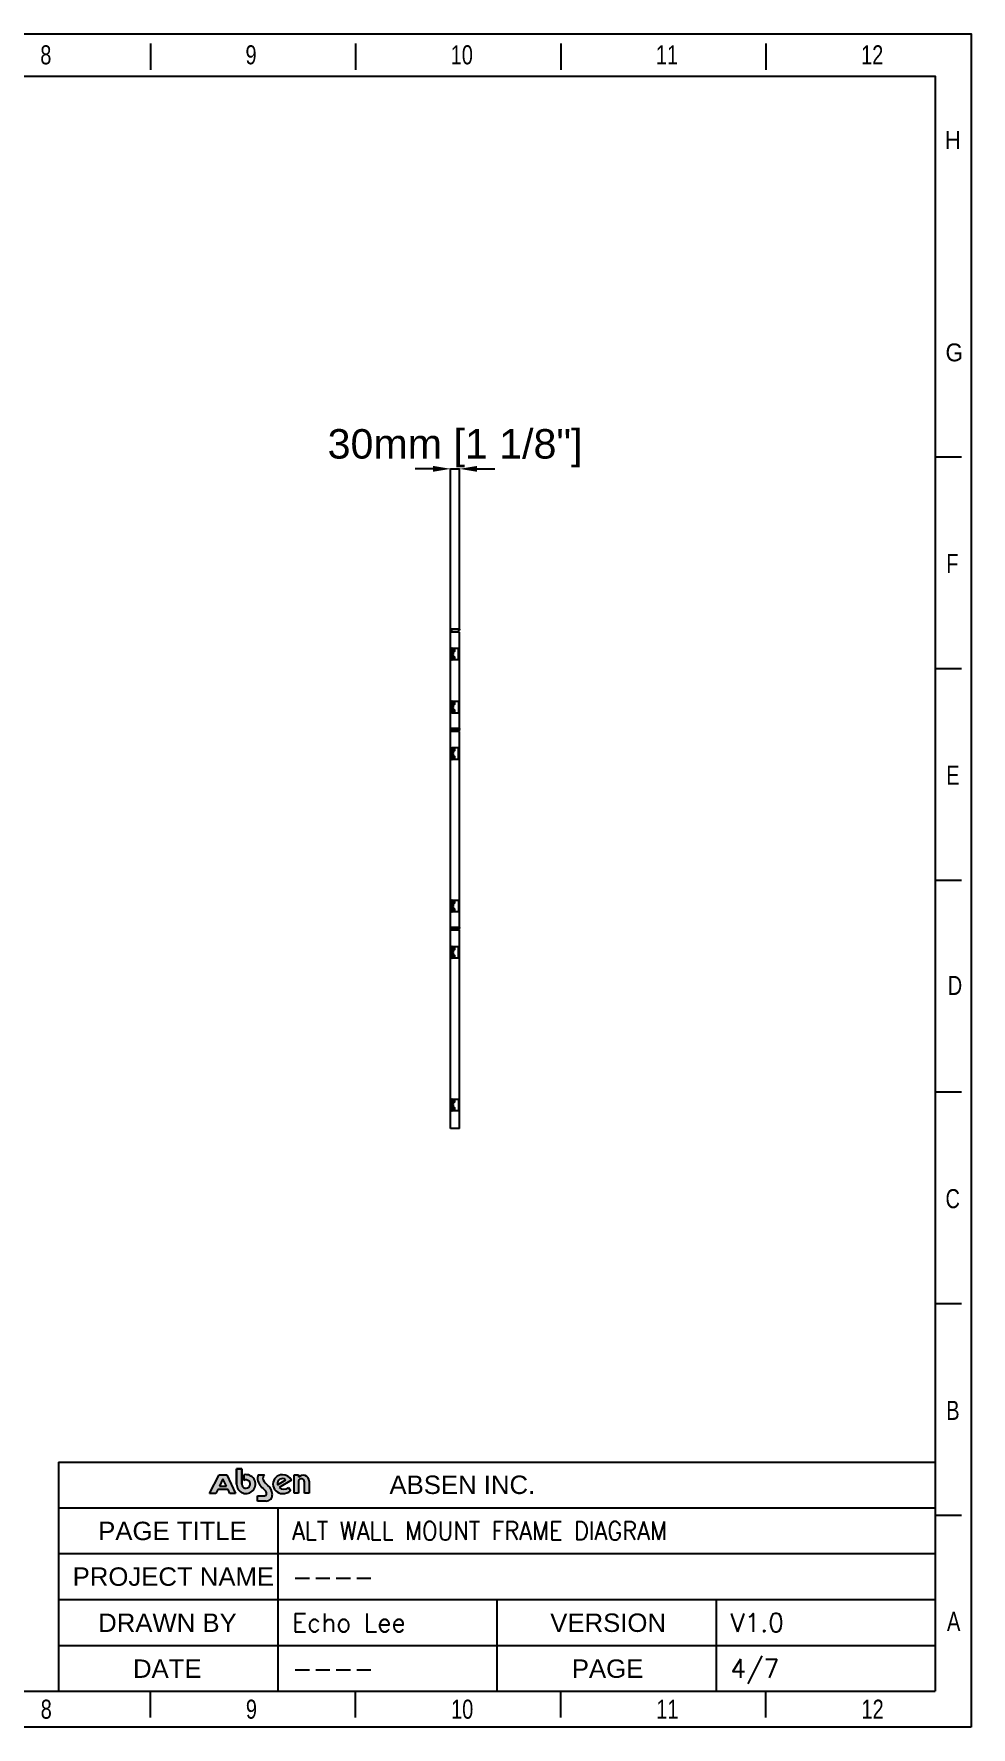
# Model space of a CAD drawing. Header units: millimetres. Extents: x 9226 to 36041, y 16031 to 21779.
# Drawn here: x 24506 to 27686, y 16031 to 21778 of the extents above; entities that cross this region are included whole.
import ezdxf

# ---------------------------------------------------------------- set-up
doc = ezdxf.new("R2010")
doc.units = ezdxf.units.MM
for name, color, linetype in [('02___PRT_ALL_AXES', 7, 'Continuous'), ('DIM', 4, 'Continuous'), ('图框', 7, 'Continuous')]:
    doc.layers.add(name, color=color, linetype=linetype)
doc.styles.add('CKSTANDARD', font='arial.ttf')
doc.styles.add('Roamns', font='romans.shx')
doc.styles.get("Standard").update_dxf_attribs({"font": 'arial.ttf'})
doc.dimstyles.new('ISO-200', dxfattribs={"dimtxt": 100, "dimasz": 60, "dimexe": 1.25, "dimexo": 5, "dimgap": 5, "dimtad": 1, "dimtoh": 1, "dimdec": 1, "dimdsep": 46, "dimtxsty": 'Standard', "dimcen": 2.5, "dimadec": 0, "dimazin": 0, "dimtfac": 1, "dimtdec": 1, "dimtmove": 0, "dimatfit": 3, "dimfxl": 1, "dimarcsym": 0})

# ---------------------------------------------------------------- blocks, each defined once
blk = doc.blocks.new('A$C7F980674')
at = {"layer": 'DIM'}
h = blk.add_hatch(color=0, dxfattribs=at)
h.paths.add_polyline_path([(7.072382140899999e-05, 14.43823848652391), (17.54018542246194, 49.09321739150072), (32.43710042510065, 49.09321739150072), (48.55284257268067, 14.43823848652391), (37.85417935127042, 14.43823848652391), (34.52331861507264, 21.47508279329122), (15.18332810379797, 21.47508279329122), (11.78696234113886, 14.43823848652391)])
h.paths.add_polyline_path([(24.94748300875654, 41.70518833840833), (18.4432997739641, 28.22933563047082), (31.32622136492865, 28.22933563047082)], flags=16)
h = blk.add_hatch(color=0, dxfattribs=at)
edge = h.paths.add_edge_path()
edge.add_arc((102.73004367057, 13.90886456904809), 4.008224344635951, 268.9921655110325, 361.5919063077861)
edge.add_arc((99.15354010349256, 13.8520860173212), 7.585044519850372, 1.270112135883178, 51.07851824680055)
edge.add_arc((307.8846824545763, 226.7410586670685), 290.5958996836599, 223.1994758205292, 225.4213170999201, ccw=False)
edge.add_arc((110.0181443910987, 42.41204420301801), 20.20419257147762, 160.1829900287513, 226.2534819823607, ccw=False)
edge.add_line((91.01044081093276, 49.26161368391513), (102.8060160324094, 49.26161368391513))
edge.add_arc((108.2666153697937, 42.83305403733538), 8.434721350051746, 130.3455086857447, 201.7414345435993)
edge.add_arc((128.4138673179259, 54.80693761470138), 31.79540957994945, 208.3500157259416, 232.6470193688833)
edge.add_arc((94.72388420018251, 12.01322233724932), 22.67708241663319, 1.6072526751569853, 50.5832628822302, ccw=False)
edge.add_arc((105.8459691270836, 11.59352122360906), 11.59424323095258, -89.35383752252329, 5.224491977119385, ccw=False)
edge.add_line((105.9767223201925, 1.52956708916e-05), (89.85622180037899, 1.52956708916e-05))
edge.add_line((89.85622180037899, 1.52956708916e-05), (89.85622180037899, 9.9012602990897))
edge.add_line((89.85622180037899, 9.9012602990897), (102.6595425193372, 9.9012602990897))
edge = h.paths.add_edge_path()
edge.add_arc((171.7675726878224, 35.99111448746953), 5.592045124112526, 4.242312034283134, 157.3807249757778)
edge.add_line((166.6056627364887, 38.14184792619381), (166.6056627364887, 14.68336624098083))
edge.add_line((166.6056627364887, 14.68336624098083), (158.2999845909944, 14.68336624098083))
edge.add_line((158.2999845909944, 14.68336624098083), (158.2999845909944, 48.98261023246597))
edge.add_line((158.2999845909944, 48.98261023246597), (166.6056627364887, 48.98261023246597))
edge.add_line((166.6056627364887, 48.98261023246597), (166.6056627364887, 44.54051251930104))
edge.add_arc((175.059291137004, 37.22529775423028), 11.17927547709232, 0.8903209452371925, 139.1292395527885, ccw=False)
edge.add_line((186.2372169588634, 37.39900588159253), (186.2372169588634, 14.59949883442459))
edge.add_line((186.2372169588634, 14.59949883442459), (177.3442962794797, 14.59949883442459))
edge.add_line((177.3442962794797, 14.59949883442459), (177.3442962794797, 36.40478422593151))
edge = h.paths.add_edge_path(flags=16)
edge.add_arc((136.4442843357392, 32.77929143981055), 9.435952450654392, 49.48403791523462, 192.8465811329278)
edge.add_line((127.2445240183151, 30.68129030702039), (142.5744439341942, 39.9527384458579))
edge = h.paths.add_edge_path()
edge.add_arc((138.324037688988, 35.05001054707828), 12.98520101557842, 229.4306864689146, 313.987557062781)
edge.add_line((147.3422875163669, 25.70727992560023), (151.5778032950766, 19.0634939338488))
edge.add_arc((136.8676456241519, 38.39878950785715), 24.29490468469704, 268.4242694583239, 307.2636236800371, ccw=False)
edge.add_arc((136.1995790051587, 31.76485599069565), 17.65178410925637, 90, 269.99999999833244, ccw=False)
edge.add_arc((136.9909520029032, 31.53144809733931), 17.90269153484251, 25.559083157673115, 92.53353593303888, ccw=False)
edge.add_line((153.1417016008636, 39.25541415211593), (129.8788853118894, 25.18619552736891))
at = {"layer": '图框'}
h = blk.add_hatch(color=30, dxfattribs=at)
edge = h.paths.add_edge_path(flags=0)
edge.add_line((64.32187787050498, 49.15013919285958), (64.32187787050498, 38.7695952337333))
edge.add_arc((68.06519958705758, 31.86908890660379), 7.850442347056839, -179.99999999998067, 118.47852907585141, ccw=False)
edge.add_line((60.21475723999902, 31.86908890659288), (60.21475723999902, 60.55619218834499))
edge.add_line((60.21475723999902, 60.55619218834545), (50.38336833377252, 60.55619218834545))
edge.add_line((50.38336833377252, 60.55619218834545), (50.38336833377252, 31.86908890659334))
edge.add_arc((68.06519958705758, 31.86908890660379), 17.6818312532899, 180.0000000000095, 462.2222539588729)
at = {"layer": '图框', "color": 7, "linetype": 'Continuous'}
for p, q in [((7.072382140899999e-05, 14.43823848652391), (17.54018542246194, 49.09321739150072)), ((17.54018542246194, 49.09321739150072), (32.43710042510065, 49.09321739150072)), ((24.94748300875654, 41.70518833840833), (18.4432997739641, 28.22933563047082)), ((31.32622136492865, 28.22933563047082), (24.94748300875654, 41.70518833840833)), ((32.43710042510065, 49.09321739150072), (48.55284257268067, 14.43823848652391)), ((91.01044081093276, 49.26161368391513), (102.8060160324094, 49.26161368391513)), ((127.2445240183151, 30.68129030702039), (142.5744439341942, 39.9527384458579)), ((153.1417016008636, 39.25541415211593), (129.8788853118894, 25.18619552736891)), ((158.2999845909944, 48.98261023246597), (166.6056627364887, 48.98261023246597)), ((158.2999845909944, 14.68336624098083), (158.2999845909944, 48.98261023246597)), ((166.6056627364887, 48.98261023246597), (166.6056627364887, 44.54051251930104)), ((166.6056627364887, 38.14184792619381), (166.6056627364887, 14.68336624098083)), ((177.3442962794797, 14.59949883442459), (177.3442962794797, 36.40478422593151)), ((186.2372169588634, 37.39900588159253), (186.2372169588634, 14.59949883442459)), ((11.78696234113886, 14.43823848652391), (7.072382140899999e-05, 14.43823848652391)), ((15.18332810379797, 21.47508279329122), (11.78696234113886, 14.43823848652391)), ((34.52331861507264, 21.47508279329122), (15.18332810379797, 21.47508279329122)), ((18.4432997739641, 28.22933563047082), (31.32622136492865, 28.22933563047082)), ((37.85417935127042, 14.43823848652391), (34.52331861507264, 21.47508279329122)), ((48.55284257268067, 14.43823848652391), (37.85417935127042, 14.43823848652391)), ((89.85622180037899, 9.9012602990897), (102.6595425193372, 9.9012602990897)), ((89.85622180037899, 1.52956708916e-05), (89.85622180037899, 9.9012602990897)), ((105.9767223201925, 1.52956708916e-05), (89.85622180037899, 1.52956708916e-05)), ((147.3422875163669, 25.70727992560023), (151.5778032950766, 19.0634939338488)), ((166.6056627364887, 14.68336624098083), (158.2999845909944, 14.68336624098083)), ((186.2372169588634, 14.59949883442459), (177.3442962794797, 14.59949883442459))]:
    blk.add_line(p, q, dxfattribs=at)
at = {"layer": '图框', "color": 30}
for p, q in [((60.21475723999902, 60.55619218834545), (50.38336833377252, 60.55619218834545)), ((50.38336833377252, 60.55619218834545), (50.38336833377252, 31.86908890659288)), ((60.21475723999902, 31.86908890659288), (60.21475723999902, 60.55619218834545)), ((64.32187787050498, 49.15013919285047), (64.32187787050498, 38.76959523373262))]:
    blk.add_line(p, q, dxfattribs=at)
at = {"layer": '图框', "color": 30, "linetype": 'Continuous'}
for p, q in [((50.38336833377252, 60.55619218834545), (60.21475723999902, 60.55619218834545)), ((50.38336833377252, 31.86908890659288), (50.38336833377252, 60.55619218834545)), ((60.21475723999902, 60.55619218834545), (60.21475723999902, 31.86908890659288)), ((64.32187787050498, 38.76959523373262), (64.32187787050498, 49.15013919285047))]:
    blk.add_line(p, q, dxfattribs=at)
at = {"layer": '图框', "color": 30}
for radius, end in [(17.68183125329058, 102.2222539587313), (7.850442347058727, 118.4785290759734)]:
    blk.add_arc((68.06519958705758, 31.86908890660379), radius, 180, end, dxfattribs=at)
at = {"layer": '图框', "color": 30, "linetype": 'Continuous'}
for radius, end in [(17.68183125329058, 102.2222539587313), (7.850442347058727, 118.4785290759734)]:
    blk.add_arc((68.06519958705758, 31.86908890660379), radius, 180, end, dxfattribs=at)
at = {"layer": '图框', "color": 7, "linetype": 'Continuous'}
for centre, radius, start, end in [((110.0181443910987, 42.41204420301801), 20.20419257147762, 160.1829900287512, 226.2534819823607), ((108.2666153697937, 42.83305403733538), 8.434721350051746, 130.3455086857447, 201.7414345435993), ((128.4138673179259, 54.80693761470138), 31.79540957994945, 208.3500157259416, 232.6470193688833), ((136.1995790051587, 31.76485599069565), 17.65178410925637, 90, 269.9999999983326), ((136.4442843357392, 32.77929143981055), 9.435952450654392, 49.48403791523462, 192.8465811329278), ((136.9909520029032, 31.53144809733931), 17.90269153484251, 25.55908315767311, 92.53353593303889), ((175.059291137004, 37.22529775423028), 11.17927547709232, 0.890320945237155, 139.1292395527885), ((171.7675726878224, 35.99111448746953), 5.592045124112526, 4.242312034283134, 157.3807249757777), ((307.8846824545763, 226.7410586670685), 290.5958996836599, 223.1994758205292, 225.4213170999201), ((102.73004367057, 13.90886456904809), 4.008224344635951, 268.9921655110325, 1.591906307786035), ((99.15354010349256, 13.8520860173212), 7.585044519850372, 1.270112135883178, 51.07851824680055), ((105.8459691270836, 11.59352122360906), 11.59424323095258, 270.6461624774767, 5.224491977119398), ((94.72388420018251, 12.01322233724932), 22.67708241663319, 1.607252675157019, 50.58326288223009), ((138.324037688988, 35.05001054707828), 12.98520101557842, 229.4306864689146, 313.987557062781), ((136.8676456241519, 38.39878950785715), 24.29490468469704, 268.4242694583239, 307.2636236800372)]:
    blk.add_arc(centre, radius, start, end, dxfattribs=at)
blk = doc.blocks.new('standard template')
for p, q in [((25275.88092102688, 30728.1549699337), (25275.88092102688, 30325.40321991846)), ((28447.55095239169, 30728.1549699337), (28447.55095239169, 30325.40321991846)), ((31619.22098375725, 30728.1549699337), (31619.22098375725, 30325.40321991846)), ((34790.89101512246, 30728.1549699337), (34790.89101512246, 30325.40321991846)), ((37811.52914023175, 24334.47093845161), (37408.77739021767, 24334.47093845161)), ((37811.52914023175, 21062.11296958276), (37408.77739021767, 21062.11296958276)), ((37811.52914023175, 17789.75500071395), (37408.77739021767, 17789.75500071395)), ((37811.52914023175, 14517.39703184522), (37408.77739021767, 14517.39703184522)), ((37811.52914023175, 11245.03906297615), (37408.77739021767, 11245.03906297615)), ((23856.97153506272, 8795.713564875037), (37408.778564428, 8795.713564875037)), ((23856.97153506272, 8093.130701303396), (37408.778564428, 8093.130701303396)), ((27245.81191601179, 8093.130701303396), (27245.81191601179, 5254.107439613468)), ((37811.52914023175, 7972.681094107501), (37408.77739021767, 7972.681094107501)), ((23856.97153506272, 7383.374122341703), (37408.778564428, 7383.374122341703)), ((23856.97153506272, 6673.618568779083), (37408.778564428, 6673.618568779083)), ((30632.87504974536, 6673.618568779083), (30632.87504974536, 5254.107522819249)), ((34020.82680708668, 6673.618568779084), (34020.82689442195, 5254.107606046864)), ((23856.97153506272, 5963.863516895812), (37408.778564428, 5963.863516895812)), ((456.3043263761064, 5254.106781508859), (37408.77739021767, 5254.107689274438)), ((25275.88092102688, 4851.355031494943), (25275.88092102688, 5254.106781508859)), ((28447.55095239169, 4851.355031494943), (28447.55095239169, 5254.106781508859)), ((31619.22098375725, 4851.355031494943), (31619.22098375725, 5254.106781508859)), ((34790.89101512246, 4851.355031494943), (34790.89101512246, 5254.106781508859))]:
    blk.add_line(p, q)
at = {"color": 7}
for p, q in [((23856.97153506272, 8795.713564875037), (23856.97153506272, 5963.862502516924)), ((28855.9334232351, 8795.71354967167), (31733.56329402495, 8795.71354967167)), ((23856.97036085204, 5963.862847771017), (23856.97036085204, 5254.106781508859))]:
    blk.add_line(p, q, dxfattribs=at)
blk.add_lwpolyline([(37962.56104648763, 4700.323125238685), (-97.47932989458059, 4700.323125238685), (-97.47932989458059, 30879.18687618916), (37962.56104648763, 30879.18687618916)], close=True)
blk.add_lwpolyline([(456.3043263761064, 6673.618914033166), (456.3043263761064, 5963.862847771017), (456.3043263761064, 5254.106781508859), (456.3043263761064, 30225.88892618673), (37408.77739021536, 30225.88892618673), (37408.77739021536, 5254.106781508857)], dxfattribs=at)
at = {"color": 0, "xscale": 8.255519999999997, "yscale": 8.255519999999997, "zscale": 8.255519999999997}
blk.add_blockref('A$C7F980674', (26192.34157000923, 8194.850301169268), dxfattribs=at)
at = {"style": 'CKSTANDARD'}
for s, height, width, p in [('8', 294.7531236609044, 0.75, (23574.67840924976, 30407.94328304912)), ('9', 294.7531236609044, 0.75, (26746.34844061533, 30407.94328304912)), ('10', 294.7531236609044, 0.75, (29918.01847198012, 30407.94328304912)), ('11', 294.7531236609044, 0.75, (33089.68850334453, 30407.94328304912)), ('12', 294.7531236609044, 0.75, (36261.35853471048, 30407.94328304912)), ('H', 276.0202481760377, 0.9, (37555.12210834264, 29101.5209753774)), ('G', 276.0202481760377, 0.9, (37566.68859191013, 25816.63964223534)), ('F', 294.7531236609044, 0.75, (37578.25507547724, 22543.32479266037)), ('E', 294.7531236609044, 0.75, (37578.25507547724, 19270.00994308536)), ('D', 294.7531236609044, 0.75, (37601.3880426126, 16019.82806064472)), ('C', 294.7531236609044, 0.75, (37566.68859191013, 12723.38024393472)), ('B', 294.7531236609044, 0.75, (37578.25507547724, 9450.065394360612)), ('A', 294.7531236609044, 0.75, (37589.82155904549, 6188.317028351992)), ('8', 294.7531236609044, 0.75, (23580.77068385195, 4830.398885600231)), ('9', 294.7531236609044, 0.75, (26752.44071521712, 4830.398885600231)), ('10', 294.7531236609044, 0.75, (29924.11074658232, 4830.398885600231)), ('11', 294.7531236609044, 0.75, (33095.7807779475, 4830.398885600231)), ('12', 294.7531236609044, 0.75, (36267.45080931267, 4830.398885600231))]:
    blk.add_text(s, height=height, dxfattribs=dict(at, width=width)).set_placement(p)
at = {"char_height": 284.520887302088, "attachment_point": 1, "style": 'Roamns'}
for s, insert, width in [('{\\fArial|b0|i0|c0|p34;ABSEN INC.}', (28971.93233673383, 8589.519935694101), 3912.014128152973), ('{\\fArial|b0|i0|c0|p34;PAGE TITLE}', (24469.27002041139, 7876.177268086687), 3912.014128152973), ('{\\fArial|b0|i0|c0|p34;PROJECT NAME}', (24075.34686825149, 7170.007803169789), 3305.733494093198), ('{\\fArial|b0|i0|c0|p34;DRAWN BY}', (24469.27002041139, 6456.665135562374), 3912.014128152973), ('{\\fArial|b0|i0|c0|p34;VERSION}', (31457.34323196745, 6456.665135562374), 3912.014128152973), ('{\\fArial|b0|i0|c0|p34;DATE}', (25007.6770378442, 5746.910083679103), 3912.014128152973), ('{\\fArial|b0|i0|c0|p34;PAGE}', (31790.67484066828, 5746.909612582457), 3912.014128152973)]:
    blk.add_mtext(s, dxfattribs=dict(at, insert=insert, width=width))
at = {"style": 'Roamns'}
for tag, p in [('PAGE_NAME', (27465.9633492592, 7593.658508723252)), ('PROJECT_NAME', (27465.9633492592, 6883.902955160633)), ('DRAWN_NAME', (27465.9633492592, 6174.147903277361)), ('VERSION', (34240.97828400169, 6174.147903277361)), ('SELECT_DATA', (27465.9633492592, 5464.391825995019)), ('PAGE_NUMBER', (34240.97828400169, 5464.391992428408))]:
    blk.add_attdef(tag, p, '', height=284.520887302088, dxfattribs=at)
blk = doc.blocks.new('*D276')
at = {"color": 0, "lineweight": -2, "transparency": 16777216}
for p, q in [((25859.74602075064, 20301.2702897928), (25799.74602075064, 20301.2702897928)), ((25919.74602075064, 19752.51207756872), (25919.74602075064, 20302.5202897928)), ((25919.74602075064, 20301.2702897928), (25949.74602075052, 20301.2702897928)), ((25949.74602075052, 19752.51207756872), (25949.74602075052, 20302.5202897928)), ((26009.74602075052, 20301.2702897928), (26069.74602075052, 20301.2702897928))]:
    blk.add_line(p, q, dxfattribs=at)
at = {"color": 0, "transparency": 16777216}
for points in [[(25859.74602075064, 20311.2702897928), (25859.74602075064, 20291.2702897928), (25919.74602075064, 20301.2702897928)], [(26009.74602075052, 20311.2702897928), (26009.74602075052, 20291.2702897928), (25949.74602075052, 20301.2702897928)]]:
    blk.add_solid(points, dxfattribs=at)
at = {"layer": 'Defpoints', "color": 0, "transparency": 16777216}
for p in [(25949.74602075052, 20301.2702897928), (25919.74602075064, 19747.51207756872), (25949.74602075052, 19747.51207756872)]:
    blk.add_point(p, dxfattribs=at)
at = {"color": 0, "lineweight": -3, "transparency": 16777216, "insert": (25934.74602075058, 20371.00425977916), "char_height": 100, "attachment_point": 5}
blk.add_mtext('30mm [1 1/8"]', dxfattribs=at)
blk = doc.blocks.new('eryhf')
at = {"color": 114, "linetype": 'Continuous', "true_color": 0x139b48}
for p, q in [((14598.62896589577, 2079.252122139325), (14598.62896589577, 2762.752122139385)), ((14598.62896589577, 2762.752122139385), (14624.92896589663, 2762.752122139385)), ((14602.62896589677, 2760.252122140664), (14598.62896589577, 2760.252122140664)), ((14602.62896589677, 2751.752122140446), (14602.62896589677, 2761.752122140406)), ((14628.12896589489, 2762.252122141166), (14628.12896589489, 2758.252122140166)), ((14628.62896589565, 2761.752122140406), (14628.12896589489, 2762.252122141166)), ((14628.62896589565, 2758.752122140926), (14628.12896589489, 2758.252122140166)), ((14628.62896589565, 2761.750721045926), (14628.62896589565, 2758.753523235406)), ((14628.62896589565, 2751.752122140446), (14598.62896589577, 2751.752122140446)), ((14628.62896589565, 2079.252122139325), (14628.62896589565, 2751.752122140446)), ((14602.32896589733, 2657.752122139806), (14602.32896589733, 2695.752122139145)), ((14602.62896589677, 2657.037979298346), (14602.62896589677, 2696.466264983144)), ((14602.62896589677, 2691.252122139926), (14602.76294622317, 2691.252122139926)), ((14603.12896589499, 2690.752122139165), (14602.62896589677, 2690.752122139165)), ((14603.12896589499, 2662.752122139784), (14602.62896589677, 2662.752122139784)), ((14602.62896589677, 2662.252122139025), (14602.76294622063, 2662.252122139025)), ((14603.12896589499, 2690.752122139165), (14603.12896589499, 2662.752122139784)), ((14603.32896589631, 2696.752122140664), (14628.62896589565, 2696.752122140664)), ((14628.62896589565, 2656.752122140824), (14603.32896589631, 2656.752122140824)), ((14603.62896589575, 2691.252122139926), (14603.62896589575, 2691.752122140686)), ((14611.62896589521, 2691.752122140686), (14603.62896589575, 2691.752122140686)), ((14611.62896589521, 2691.252122139926), (14603.62896589575, 2691.252122139926)), ((14603.62896589575, 2662.252122139025), (14603.62896589575, 2661.752122140806)), ((14603.62896589575, 2662.252122139025), (14611.62896589521, 2662.252122139025)), ((14603.62896589575, 2661.752122140806), (14611.62896589521, 2661.752122140806)), ((14605.12896589549, 2668.752122141286), (14605.12896589549, 2684.752122140206)), ((14605.12896589549, 2684.752122140206), (14605.62896589625, 2684.752122140206)), ((14605.12896589549, 2668.752122141286), (14605.62896589625, 2668.752122141286)), ((14605.62896589625, 2668.752122141286), (14605.62896589625, 2684.752122140206)), ((14607.62896589675, 2687.252122138925), (14607.62896589675, 2686.752122140704)), ((14607.62896589675, 2687.252122138925), (14611.62896589521, 2687.252122138925)), ((14607.62896589675, 2686.752122140704), (14611.62896589521, 2686.752122140704)), ((14607.62896589675, 2666.252122140026), (14607.62896589675, 2666.752122140784)), ((14611.62896589521, 2666.752122140784), (14607.62896589675, 2666.752122140784)), ((14611.62896589521, 2666.252122140026), (14607.62896589675, 2666.252122140026)), ((14611.62896589521, 2691.252122139926), (14611.62896589521, 2691.752122140686)), ((14611.62896589521, 2687.252122138925), (14611.62896589521, 2686.752122140704)), ((14611.62896589521, 2666.252122140026), (14611.62896589521, 2666.752122140784)), ((14611.62896589521, 2662.252122139025), (14611.62896589521, 2661.752122140806)), ((14612.12896589597, 2687.752122139686), (14612.12896589597, 2690.752122139165)), ((14612.12896589597, 2690.752122139165), (14612.62896589673, 2690.752122139165)), ((14612.12896589597, 2687.752122139686), (14612.62896589673, 2687.752122139686)), ((14612.12896589597, 2662.752122139784), (14612.12896589597, 2665.752122139265)), ((14612.12896589597, 2665.752122139265), (14612.62896589673, 2665.752122139265)), ((14612.12896589597, 2662.752122139784), (14612.62896589673, 2662.752122139784)), ((14612.62896589673, 2687.752122139686), (14612.62896589673, 2690.752122139165)), ((14612.62896589673, 2662.752122139784), (14612.62896589673, 2665.752122139265)), ((14625.12896589541, 2656.752122140824), (14625.12896589541, 2696.752122140664)), ((14628.62896589565, 2694.252122139405), (14625.12896589541, 2694.252122139405)), ((14628.62896589565, 2659.252122139545), (14625.12896589541, 2659.252122139545)), ((14602.32896589733, 2178.252122139946), (14602.32896589733, 2140.252122140606)), ((14602.62896589677, 2178.966264983945), (14602.62896589677, 2139.537979296605)), ((14602.62896589677, 2173.752122140726), (14602.76294622317, 2173.752122140726)), ((14603.12896589499, 2173.252122139966), (14602.62896589677, 2173.252122139966)), ((14603.12896589499, 2145.252122140584), (14602.62896589677, 2145.252122140584)), ((14602.62896589677, 2144.752122139826), (14602.76294622063, 2144.752122139826)), ((14603.12896589499, 2173.252122139966), (14603.12896589499, 2145.252122140584)), ((14603.32896589631, 2179.252122138925), (14628.62896589565, 2179.252122138925)), ((14628.62896589565, 2139.252122139085), (14603.32896589631, 2139.252122139085)), ((14611.62896589521, 2174.252122138945), (14603.62896589575, 2174.252122138945)), ((14603.62896589575, 2173.752122140726), (14603.62896589575, 2174.252122138945)), ((14611.62896589521, 2173.752122140726), (14603.62896589575, 2173.752122140726)), ((14603.62896589575, 2144.752122139826), (14611.62896589521, 2144.752122139826)), ((14603.62896589575, 2144.752122139826), (14603.62896589575, 2144.252122139065)), ((14603.62896589575, 2144.252122139065), (14611.62896589521, 2144.252122139065)), ((14605.12896589549, 2167.252122141006), (14605.62896589625, 2167.252122141006)), ((14605.12896589549, 2151.252122139545), (14605.12896589549, 2167.252122141006)), ((14605.12896589549, 2151.252122139545), (14605.62896589625, 2151.252122139545)), ((14605.62896589625, 2151.252122139545), (14605.62896589625, 2167.252122141006)), ((14607.62896589675, 2169.752122139726), (14611.62896589521, 2169.752122139726)), ((14607.62896589675, 2169.752122139726), (14607.62896589675, 2169.252122138965)), ((14607.62896589675, 2169.252122138965), (14611.62896589521, 2169.252122138965)), ((14611.62896589521, 2149.252122139045), (14607.62896589675, 2149.252122139045)), ((14607.62896589675, 2148.752122140824), (14607.62896589675, 2149.252122139045)), ((14611.62896589521, 2148.752122140824), (14607.62896589675, 2148.752122140824)), ((14611.62896589521, 2173.752122140726), (14611.62896589521, 2174.252122138945)), ((14611.62896589521, 2169.752122139726), (14611.62896589521, 2169.252122138965)), ((14611.62896589521, 2148.752122140824), (14611.62896589521, 2149.252122139045)), ((14611.62896589521, 2144.752122139826), (14611.62896589521, 2144.252122139065)), ((14612.12896589597, 2173.252122139966), (14612.62896589673, 2173.252122139966)), ((14612.12896589597, 2170.252122140486), (14612.12896589597, 2173.252122139966)), ((14612.12896589597, 2170.252122140486), (14612.62896589673, 2170.252122140486)), ((14612.12896589597, 2148.252122140066), (14612.62896589673, 2148.252122140066)), ((14612.12896589597, 2145.252122140584), (14612.12896589597, 2148.252122140066)), ((14612.12896589597, 2145.252122140584), (14612.62896589673, 2145.252122140584)), ((14612.62896589673, 2170.252122140486), (14612.62896589673, 2173.252122139966)), ((14612.62896589673, 2145.252122140584), (14612.62896589673, 2148.252122140066)), ((14625.12896589541, 2179.252122138925), (14625.12896589541, 2139.252122139085)), ((14628.62896589565, 2176.752122140206), (14625.12896589541, 2176.752122140206)), ((14628.62896589565, 2141.752122140346), (14625.12896589541, 2141.752122140346)), ((14628.62896589565, 2079.252122139325), (14598.62896589577, 2079.252122139325))]:
    blk.add_line(p, q, dxfattribs=at)
for centre, radius, start, end in [((14603.32896589631, 2695.752122139145), 0.9999999989799999, 90, 180), ((14603.32896589631, 2657.752122139806), 0.9999999989799999, 180, 270), ((14603.62896589575, 2690.752122139165), 0.9999999989799999, 90, 180), ((14603.62896589575, 2662.752122139784), 0.9999999989799999, 180, 270), ((14603.62896589575, 2690.752122139165), 0.50000000076, 90, 180), ((14603.62896589575, 2662.752122139784), 0.50000000076, 180, 270), ((14607.62896589675, 2684.752122140206), 2.50000000126, 90, 180), ((14607.62896589675, 2668.752122141286), 2.50000000126, 180, 270), ((14607.62896589675, 2684.752122140206), 2.0000000005, 90, 180), ((14607.62896589675, 2668.752122141286), 2.0000000005, 180, 270), ((14611.62896589521, 2690.752122139165), 0.9999999989799999, 0, 90), ((14611.62896589521, 2690.752122139165), 0.50000000076, 0, 90), ((14611.62896589521, 2687.752122139686), 0.9999999989799999, 270, 0), ((14611.62896589521, 2687.752122139686), 0.50000000076, 270, 0), ((14611.62896589521, 2665.752122139265), 0.9999999989799999, 0, 90), ((14611.62896589521, 2665.752122139265), 0.50000000076, 0, 90), ((14611.62896589521, 2662.752122139784), 0.9999999989799999, 270, 0), ((14611.62896589521, 2662.752122139784), 0.50000000076, 270, 0), ((14603.32896589631, 2178.252122139946), 0.9999999989799999, 90, 180), ((14603.32896589631, 2140.252122140606), 0.9999999989799999, 180, 270), ((14603.62896589575, 2173.252122139966), 0.9999999989799999, 90, 180), ((14603.62896589575, 2145.252122140584), 0.9999999989799999, 180, 270), ((14603.62896589575, 2173.252122139966), 0.50000000076, 90, 180), ((14603.62896589575, 2145.252122140584), 0.50000000076, 180, 270), ((14607.62896589675, 2167.252122141006), 2.50000000126, 90, 180), ((14607.62896589675, 2151.252122139545), 2.50000000126, 180, 270), ((14607.62896589675, 2167.252122141006), 2.0000000005, 90, 180), ((14607.62896589675, 2151.252122139545), 2.0000000005, 180, 270), ((14611.62896589521, 2173.252122139966), 0.9999999989799999, 0, 90), ((14611.62896589521, 2173.252122139966), 0.50000000076, 0, 90), ((14611.62896589521, 2170.252122140486), 0.9999999989799999, 270, 0), ((14611.62896589521, 2170.252122140486), 0.50000000076, 270, 0), ((14611.62896589521, 2148.252122140066), 0.9999999989799999, 0, 90), ((14611.62896589521, 2148.252122140066), 0.50000000076, 0, 90), ((14611.62896589521, 2145.252122140584), 0.9999999989799999, 270, 0), ((14611.62896589521, 2145.252122140584), 0.50000000076, 270, 0)]:
    blk.add_arc(centre, radius, start, end, dxfattribs=at)
at = {"layer": '02___PRT_ALL_AXES', "color": 114, "linetype": 'Continuous', "true_color": 0x139b48}
for p, q in [((14602.62896589677, 2761.752122140406), (14624.92896589663, 2761.752122140406)), ((14624.92896589663, 2762.751027663544), (14624.92896589663, 2751.752122140446)), ((14624.92896589663, 2762.252122141166), (14628.12896589489, 2762.252122141166)), ((14624.92896589663, 2758.252122140166), (14628.12896589489, 2758.252122140166)), ((14608.62896589573, 2683.592122141185), (14605.62896589625, 2683.592122141185)), ((14608.62896589573, 2677.912122139765), (14605.62896589625, 2677.912122139765)), ((14608.62896589573, 2675.592122139185), (14605.62896589625, 2675.592122139185)), ((14608.62896589573, 2669.912122140306), (14605.62896589625, 2669.912122140306)), ((14608.62896589573, 2677.912155416307), (14608.62896589573, 2683.592088862104)), ((14608.62896589573, 2669.912155416845), (14608.62896589573, 2675.592088862646)), ((14608.62896589573, 2166.092122139446), (14605.62896589625, 2166.092122139446)), ((14608.62896589573, 2160.412122140566), (14605.62896589625, 2160.412122140566)), ((14608.62896589573, 2158.092122139986), (14605.62896589625, 2158.092122139986)), ((14608.62896589573, 2152.412122141104), (14605.62896589625, 2152.412122141104)), ((14608.62896589573, 2160.412155417105), (14608.62896589573, 2166.092088862904)), ((14608.62896589573, 2152.412155417645), (14608.62896589573, 2158.092088863446))]:
    blk.add_line(p, q, dxfattribs=at)
blk = doc.blocks.new('*U263')
blk.add_blockref('eryhf', (-14613.62896589571, -2421.002122139355))
blk = doc.blocks.new('*U264')
at = {"color": 0, "linetype": 'ByBlock', "lineweight": -2, "transparency": 16777216}
for p in [(4.133182947122317e-14, 675), (0, 0)]:
    blk.add_blockref('*U263', p, dxfattribs=at)
blk = doc.blocks.new('tyh')
at = {"color": 114, "linetype": 'Continuous', "true_color": 0x139b48}
for p, q in [((13855.55068421707, 3889.917822702964), (13881.85068421792, 3889.917822702964)), ((13855.55068421707, 3543.917822702824), (13855.55068421707, 3889.916961569304)), ((13859.55068421807, 3887.417822701704), (13855.55068421707, 3887.417822701704)), ((13885.55068421695, 3878.917822701485), (13855.55068421707, 3878.917822701485)), ((13859.55068421807, 3878.917822701485), (13859.55068421807, 3888.917822701444)), ((13885.05068421872, 3889.417822702204), (13885.05068421872, 3885.417822701204)), ((13885.55068421695, 3888.917822701444), (13885.05068421872, 3889.417822702204)), ((13885.55068421695, 3885.917822701964), (13885.05068421872, 3885.417822701204)), ((13885.55068421695, 3888.917822701444), (13885.55068421695, 3885.917822704504)), ((13885.55068421695, 3543.917822702824), (13885.55068421695, 3878.917822701485)), ((13859.25068421609, 3784.917822703384), (13859.25068421609, 3822.917822702724)), ((13859.55068421807, 3784.203679859384), (13859.55068421807, 3823.631965544184)), ((13859.55068421807, 3818.417822703504), (13859.68466454447, 3818.417822703504)), ((13860.05068421628, 3817.917822702744), (13859.55068421807, 3817.917822702744)), ((13860.05068421628, 3817.917822702744), (13860.05068421628, 3789.917822703364)), ((13860.2506842176, 3823.917822701704), (13885.55068421695, 3823.917822701704)), ((13860.55068421705, 3818.417822703504), (13860.55068421705, 3818.917822701724)), ((13868.55068421651, 3818.917822701724), (13860.55068421705, 3818.917822701724)), ((13868.55068421651, 3818.417822703504), (13860.55068421705, 3818.417822703504)), ((13862.05068421679, 3795.917822702324), (13862.05068421679, 3811.917822701244)), ((13862.05068421679, 3811.917822701244), (13862.55068421755, 3811.917822701244)), ((13862.05068421679, 3795.917822702324), (13862.55068421755, 3795.917822702324)), ((13862.55068421755, 3795.917822702324), (13862.55068421755, 3811.917822701244)), ((13864.55068421805, 3814.417822702504), (13864.55068421805, 3813.917822701744)), ((13864.55068421805, 3814.417822702504), (13868.55068421651, 3814.417822702504)), ((13864.55068421805, 3813.917822701744), (13868.55068421651, 3813.917822701744)), ((13864.55068421805, 3793.417822701064), (13864.55068421805, 3793.917822701824)), ((13868.55068421651, 3793.917822701824), (13864.55068421805, 3793.917822701824)), ((13868.55068421651, 3793.417822701064), (13864.55068421805, 3793.417822701064)), ((13868.55068421651, 3818.417822703504), (13868.55068421651, 3818.917822701724)), ((13868.55068421651, 3814.417822702504), (13868.55068421651, 3813.917822701744)), ((13868.55068421651, 3793.417822701064), (13868.55068421651, 3793.917822701824)), ((13869.05068421727, 3814.917822703264), (13869.05068421727, 3817.917822702744)), ((13869.05068421727, 3817.917822702744), (13869.55068421803, 3817.917822702744)), ((13869.05068421727, 3814.917822703264), (13869.55068421803, 3814.917822703264)), ((13869.55068421803, 3814.917822703264), (13869.55068421803, 3817.917822702744)), ((13882.05068421671, 3783.917822701864), (13882.05068421671, 3823.917822701704)), ((13885.55068421695, 3821.417822702984), (13882.05068421671, 3821.417822702984)), ((13860.05068421628, 3789.917822703364), (13859.55068421807, 3789.917822703364)), ((13859.55068421807, 3789.417822702604), (13859.68466454192, 3789.417822702604)), ((13885.55068421695, 3783.917822701864), (13860.2506842176, 3783.917822701864)), ((13860.55068421705, 3789.417822702604), (13860.55068421705, 3788.917822701844)), ((13860.55068421705, 3789.417822702604), (13868.55068421651, 3789.417822702604)), ((13860.55068421705, 3788.917822701844), (13868.55068421651, 3788.917822701844)), ((13868.55068421651, 3789.417822702604), (13868.55068421651, 3788.917822701844)), ((13869.05068421727, 3789.917822703364), (13869.05068421727, 3792.917822702844)), ((13869.05068421727, 3792.917822702844), (13869.55068421803, 3792.917822702844)), ((13869.05068421727, 3789.917822703364), (13869.55068421803, 3789.917822703364)), ((13869.55068421803, 3789.917822703364), (13869.55068421803, 3792.917822702844)), ((13885.55068421695, 3786.417822703124), (13882.05068421671, 3786.417822703124)), ((13859.25068421609, 3642.917822703444), (13859.25068421609, 3604.917822701565)), ((13859.55068421807, 3643.631965544904), (13859.55068421807, 3604.203679860104)), ((13859.55068421807, 3638.417822701684), (13859.68466454447, 3638.417822701684)), ((13860.05068421628, 3637.917822703464), (13859.55068421807, 3637.917822703464)), ((13860.05068421628, 3637.917822703464), (13860.05068421628, 3609.917822701544)), ((13860.2506842176, 3643.917822702424), (13885.55068421695, 3643.917822702424)), ((13868.55068421651, 3638.917822702444), (13860.55068421705, 3638.917822702444)), ((13860.55068421705, 3638.417822701684), (13860.55068421705, 3638.917822702444)), ((13868.55068421651, 3638.417822701684), (13860.55068421705, 3638.417822701684)), ((13862.05068421679, 3631.917822701964), (13862.55068421755, 3631.917822701964)), ((13862.05068421679, 3615.917822703044), (13862.05068421679, 3631.917822701964)), ((13862.55068421755, 3615.917822703044), (13862.55068421755, 3631.917822701964)), ((13864.55068421805, 3634.417822703224), (13868.55068421651, 3634.417822703224)), ((13864.55068421805, 3634.417822703224), (13864.55068421805, 3633.917822702464)), ((13864.55068421805, 3633.917822702464), (13868.55068421651, 3633.917822702464)), ((13868.55068421651, 3638.417822701684), (13868.55068421651, 3638.917822702444)), ((13868.55068421651, 3634.417822703224), (13868.55068421651, 3633.917822702464)), ((13869.05068421727, 3637.917822703464), (13869.55068421803, 3637.917822703464)), ((13869.05068421727, 3634.917822701444), (13869.05068421727, 3637.917822703464)), ((13869.05068421727, 3634.917822701444), (13869.55068421803, 3634.917822701444)), ((13869.55068421803, 3634.917822701444), (13869.55068421803, 3637.917822703464)), ((13882.05068421671, 3643.917822702424), (13882.05068421671, 3603.917822702584)), ((13885.55068421695, 3641.417822701164), (13882.05068421671, 3641.417822701164)), ((13860.05068421628, 3609.917822701544), (13859.55068421807, 3609.917822701544)), ((13859.55068421807, 3609.417822703324), (13859.68466454192, 3609.417822703324)), ((13885.55068421695, 3603.917822702584), (13860.2506842176, 3603.917822702584)), ((13860.55068421705, 3609.417822703324), (13868.55068421651, 3609.417822703324)), ((13860.55068421705, 3609.417822703324), (13860.55068421705, 3608.917822702564)), ((13860.55068421705, 3608.917822702564), (13868.55068421651, 3608.917822702564)), ((13862.05068421679, 3615.917822703044), (13862.55068421755, 3615.917822703044)), ((13868.55068421651, 3613.917822702544), (13864.55068421805, 3613.917822702544)), ((13864.55068421805, 3613.417822701784), (13864.55068421805, 3613.917822702544)), ((13868.55068421651, 3613.417822701784), (13864.55068421805, 3613.417822701784)), ((13868.55068421651, 3613.417822701784), (13868.55068421651, 3613.917822702544)), ((13868.55068421651, 3609.417822703324), (13868.55068421651, 3608.917822702564)), ((13869.05068421727, 3612.917822701024), (13869.55068421803, 3612.917822701024)), ((13869.05068421727, 3609.917822701544), (13869.05068421727, 3612.917822701024)), ((13869.05068421727, 3609.917822701544), (13869.55068421803, 3609.917822701544)), ((13869.55068421803, 3609.917822701544), (13869.55068421803, 3612.917822701024)), ((13885.55068421695, 3606.417822701304), (13882.05068421671, 3606.417822701304)), ((13885.55068421695, 3543.917822702824), (13855.55068421707, 3543.917822702824))]:
    blk.add_line(p, q, dxfattribs=at)
for centre, radius, start, end in [((13860.2506842176, 3822.917822702724), 0.9999999989799999, 90, 180), ((13860.55068421705, 3817.917822702744), 0.9999999989799999, 90, 180), ((13860.55068421705, 3817.917822702744), 0.50000000076, 90, 180), ((13864.55068421805, 3811.917822701244), 2.50000000126, 90, 180), ((13864.55068421805, 3795.917822702324), 2.50000000126, 180, 270), ((13864.55068421805, 3811.917822701244), 2.0000000005, 90, 180), ((13864.55068421805, 3795.917822702324), 2.0000000005, 180, 270), ((13868.55068421651, 3817.917822702744), 0.9999999989799999, 0, 90), ((13868.55068421651, 3817.917822702744), 0.50000000076, 0, 90), ((13868.55068421651, 3814.917822703264), 0.9999999989799999, 270, 0), ((13868.55068421651, 3814.917822703264), 0.50000000076, 270, 0), ((13868.55068421651, 3792.917822702844), 0.9999999989799999, 0, 90), ((13868.55068421651, 3792.917822702844), 0.50000000076, 0, 90), ((13860.2506842176, 3784.917822703384), 0.9999999989799999, 180, 270), ((13860.55068421705, 3789.917822703364), 0.9999999989799999, 180, 270), ((13860.55068421705, 3789.917822703364), 0.50000000076, 180, 270), ((13868.55068421651, 3789.917822703364), 0.9999999989799999, 270, 0), ((13868.55068421651, 3789.917822703364), 0.50000000076, 270, 0), ((13860.2506842176, 3642.917822703444), 0.9999999989799999, 90, 180), ((13860.55068421705, 3637.917822703464), 0.9999999989799999, 90, 180), ((13860.55068421705, 3637.917822703464), 0.50000000076, 90, 180), ((13864.55068421805, 3631.917822701964), 2.50000000126, 90, 180), ((13864.55068421805, 3631.917822701964), 2.0000000005, 90, 180), ((13868.55068421651, 3637.917822703464), 0.9999999989799999, 0, 90), ((13868.55068421651, 3637.917822703464), 0.50000000076, 0, 90), ((13868.55068421651, 3634.917822701444), 0.9999999989799999, 270, 0), ((13868.55068421651, 3634.917822701444), 0.50000000076, 270, 0), ((13860.2506842176, 3604.917822701565), 0.9999999989799999, 180, 270), ((13860.55068421705, 3609.917822701544), 0.9999999989799999, 180, 270), ((13860.55068421705, 3609.917822701544), 0.50000000076, 180, 270), ((13864.55068421805, 3615.917822703044), 2.50000000126, 180, 270), ((13864.55068421805, 3615.917822703044), 2.0000000005, 180, 270), ((13868.55068421651, 3612.917822701024), 0.9999999989799999, 0, 90), ((13868.55068421651, 3612.917822701024), 0.50000000076, 0, 90), ((13868.55068421651, 3609.917822701544), 0.9999999989799999, 270, 0), ((13868.55068421651, 3609.917822701544), 0.50000000076, 270, 0)]:
    blk.add_arc(centre, radius, start, end, dxfattribs=at)
at = {"layer": '02___PRT_ALL_AXES', "color": 114, "linetype": 'Continuous', "true_color": 0x139b48}
for p, q in [((13859.55068421807, 3888.917822701444), (13881.85068421792, 3888.917822701444)), ((13881.85068421792, 3889.917822702964), (13881.85068421792, 3878.917822701485)), ((13881.85068421792, 3889.417822702204), (13885.05068421872, 3889.417822702204)), ((13881.85068421792, 3885.417822701204), (13885.05068421872, 3885.417822701204)), ((13865.55068421703, 3810.757822702224), (13862.55068421755, 3810.757822702224)), ((13865.55068421703, 3805.077822703344), (13862.55068421755, 3805.077822703344)), ((13865.55068421703, 3802.757822702764), (13862.55068421755, 3802.757822702764)), ((13865.55068421703, 3797.077822701344), (13862.55068421755, 3797.077822701344)), ((13865.55068421703, 3805.077855979884), (13865.55068421703, 3810.757789425684)), ((13865.55068421703, 3797.077855977884), (13865.55068421703, 3802.757789426224)), ((13865.55068421703, 3630.757822702944), (13862.55068421755, 3630.757822702944)), ((13865.55068421703, 3625.077822701524), (13862.55068421755, 3625.077822701524)), ((13865.55068421703, 3622.757822703484), (13862.55068421755, 3622.757822703484)), ((13865.55068421703, 3625.077855978064), (13865.55068421703, 3630.757789426404)), ((13865.55068421703, 3617.077855978604), (13865.55068421703, 3622.757789424404)), ((13865.55068421703, 3617.077822702064), (13862.55068421755, 3617.077822702064))]:
    blk.add_line(p, q, dxfattribs=at)

msp = doc.modelspace()

# ---------------------------------------------------------------- block references
at = {"lineweight": -3, "transparency": 33554595}
ref = msp.add_blockref('standard template', (19352.17695663872, 14998.85654949554), dxfattribs=dict(at, xscale=0.2195238361378187, yscale=0.2195238361378187, zscale=0.2195238361378187))
ref.add_attrib('PAGE_NAME', 'ALT WALL MOUNT FRAME DIAGRAM', (25381.61059428879, 16665.84559565105), dxfattribs={"height": 62.45911664189034, "style": 'Roamns', "width": 0.9})
ref.add_attrib('PROJECT_NAME', '----', (25381.61059428879, 16510.03733381286), dxfattribs={"height": 62.45911664189034, "style": 'Roamns'})
ref.add_attrib('DRAWN_NAME', 'Echo Lee', (25381.61059428879, 16354.22918210525), dxfattribs={"height": 62.45911664189034, "style": 'Roamns'})
ref.add_attrib('SELECT_DATA', '----', (25381.61059428879, 16198.4208052981), dxfattribs={"height": 62.45911664189033, "style": 'Roamns'})
ref.add_attrib('VERSION', 'V1.0', (26868.88786265448, 16354.22918210525), dxfattribs={"height": 62.45911664189034, "style": 'Roamns'})
ref.add_attrib('PAGE_NUMBER', '4/7', (26868.88786265448, 16198.42084183419), dxfattribs={"height": 62.45911664189034, "style": 'Roamns'})
for name, p in [('tyh', (12064.19533653357, 15868.59425486724)), ('*U264', (25934.74602075058, 18404.2620775728))]:
    msp.add_blockref(name, p)

# ---------------------------------------------------------------- dimensions: what is measured, and where the dimension line sits
at = {"lineweight": -3}
dim = msp.add_linear_dim(base=(25949.74602075052, 20301.2702897928), p1=(25919.74602075064, 19747.51207756872), p2=(25949.74602075052, 19747.51207756872), dimstyle='ISO-200', override={"dimpost": 'mm'}, dxfattribs=at)
dim.commit()
dim.dimension.update_dxf_attribs({"geometry": '*D276', "text_midpoint": (25934.74602075058, 20301.2702897928), "dimtype": 160})

doc.saveas('drawing.dxf')
